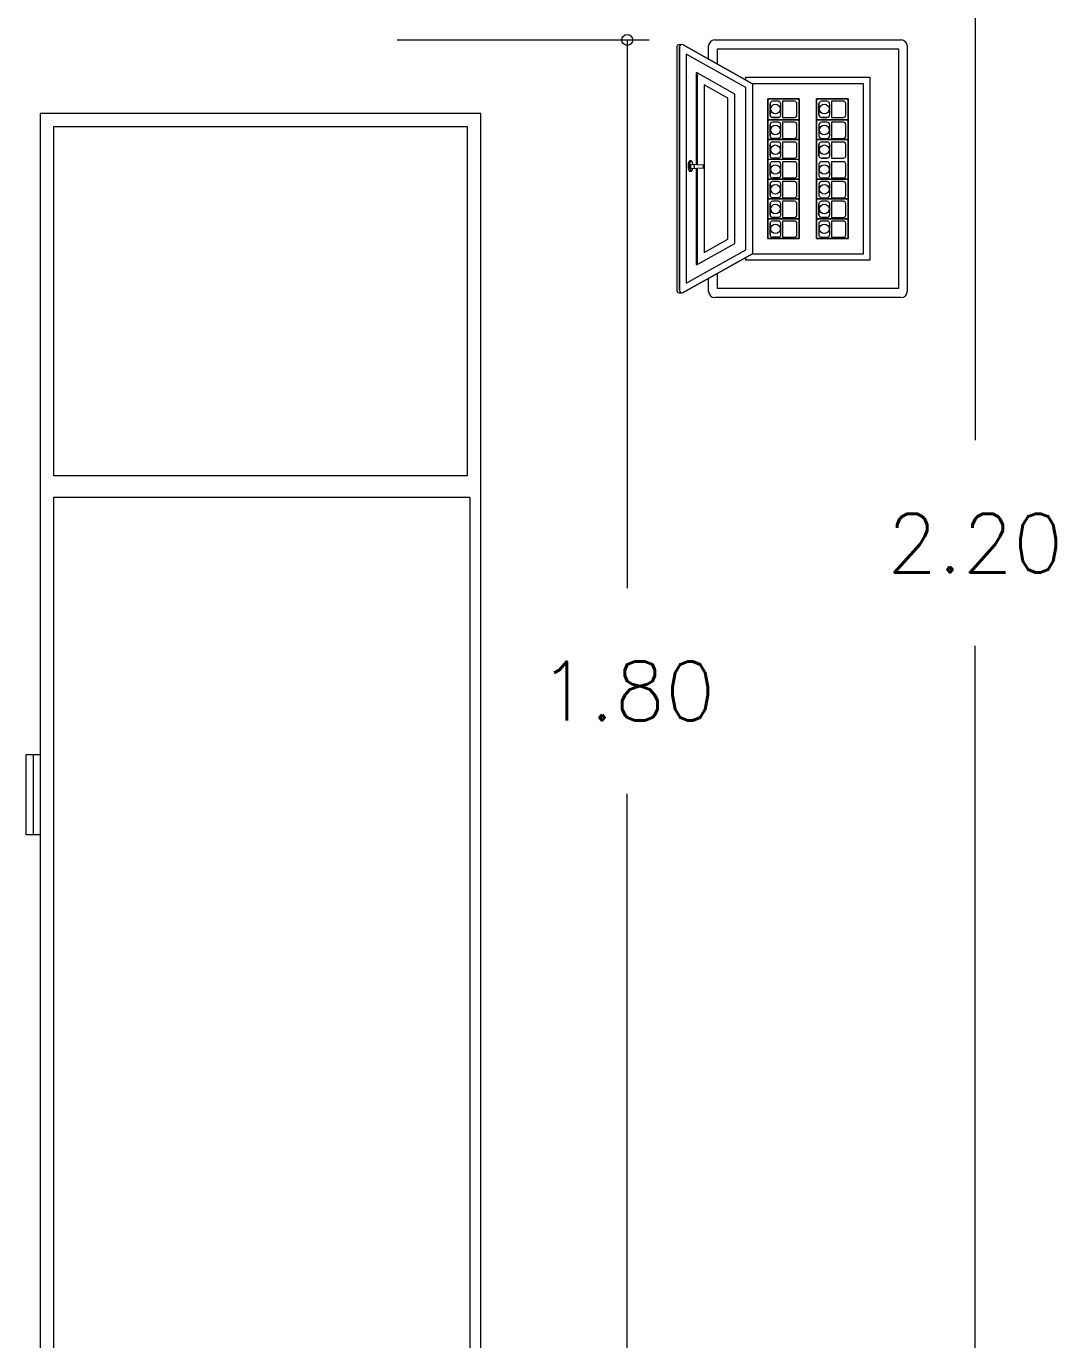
# Model space of a CAD drawing. Header units: inches. Extents: x 1693 to 10990, y 1878 to 5055.
# Drawn here: x 1793.97 to 1815.26, y 2195.46 to 2222.64 of the extents above; entities that cross this region are included whole.
import ezdxf

# ---------------------------------------------------------------- set-up
doc = ezdxf.new("R2010")
doc.units = ezdxf.units.IN
doc.layers.add('DETALLE2', color=1, linetype='Continuous', lineweight=5)
doc.layers.add('textura de materiales', color=8, linetype='Continuous', lineweight=9)
doc.styles.add('Romans', font='romans.shx')

# ---------------------------------------------------------------- blocks, each defined once
blk = doc.blocks.new('_Small')
at = {"color": 0, "linetype": 'ByBlock', "lineweight": -2}
blk.add_circle((0, 0), 0.25, dxfattribs=at)
blk = doc.blocks.new('_Origin')
at = {"color": 0, "linetype": 'ByBlock', "lineweight": -2}
blk.add_line((0, 0), (-1, 0), dxfattribs=at)
blk.add_circle((0, 0), 0.5, dxfattribs=at)

msp = doc.modelspace()

# ---------------------------------------------------------------- linework, layer by layer
at = {"color": 6, "lineweight": 5}
for p, q in [((1813.596, 2228.428), (1813.596, 2214.072)), ((1806.402, 2222.356), (1806.402, 2211.011)), ((1813.596, 2195.461), (1813.596, 2209.818)), ((1806.402, 2195.461), (1806.402, 2206.757))]:
    msp.add_line(p, q, dxfattribs=at)
at = {"color": 3, "lineweight": 5}
msp.add_line((1801.641, 2222.356), (1806.858, 2222.356), dxfattribs=at)
at = {"layer": 'DETALLE2'}
for p, q in [((1807.477, 2222.26), (1807.524, 2222.26)), ((1808.991, 2221.45), (1807.556, 2222.254)), ((1807.556, 2222.254), (1808.991, 2221.45)), ((1808.21, 2222.356), (1812.067, 2222.356)), ((1807.427, 2222.21), (1807.427, 2217.172)), ((1807.481, 2222.21), (1807.481, 2217.172)), ((1807.481, 2217.172), (1807.481, 2222.21)), ((1807.618, 2222.063), (1807.618, 2217.32)), ((1808.854, 2221.37), (1807.618, 2222.063)), ((1808.085, 2221.957), (1808.085, 2222.231)), ((1808.269, 2221.854), (1808.269, 2222.172)), ((1808.269, 2222.172), (1812.008, 2222.172)), ((1812.008, 2222.172), (1812.008, 2217.21)), ((1812.192, 2222.231), (1812.192, 2217.151)), ((1807.845, 2221.674), (1807.83, 2221.674)), ((1807.83, 2221.674), (1807.83, 2219.77)), ((1807.845, 2221.674), (1807.845, 2219.769)), ((1808.627, 2221.236), (1807.845, 2221.674)), ((1807.99, 2221.427), (1807.99, 2217.955)), ((1808.482, 2221.151), (1807.99, 2221.427)), ((1808.854, 2221.526), (1808.854, 2221.586)), ((1808.854, 2221.586), (1811.422, 2221.586)), ((1811.286, 2221.45), (1808.991, 2221.45)), ((1808.991, 2221.45), (1808.991, 2217.932)), ((1811.286, 2217.932), (1811.286, 2221.45)), ((1811.422, 2221.586), (1811.422, 2217.796)), ((1808.482, 2218.231), (1808.482, 2221.151)), ((1808.627, 2218.146), (1808.627, 2221.236)), ((1808.854, 2218.012), (1808.854, 2221.37)), ((1809.306, 2218.248), (1809.306, 2221.134)), ((1809.306, 2218.248), (1809.306, 2221.134)), ((1809.306, 2221.134), (1809.959, 2221.134)), ((1809.959, 2221.134), (1809.306, 2221.134)), ((1809.306, 2221.134), (1809.306, 2220.701)), ((1809.959, 2221.134), (1809.306, 2221.134)), ((1809.306, 2221.134), (1809.306, 2220.292)), ((1809.356, 2220.801), (1809.356, 2221.035)), ((1809.356, 2221.035), (1809.356, 2220.801)), ((1809.527, 2221.085), (1809.406, 2221.085)), ((1809.577, 2220.801), (1809.577, 2221.035)), ((1809.86, 2221.085), (1809.614, 2221.085)), ((1809.614, 2221.085), (1809.614, 2220.751)), ((1809.91, 2220.801), (1809.91, 2221.035)), ((1809.959, 2221.134), (1809.959, 2218.248)), ((1809.959, 2218.248), (1809.959, 2221.134)), ((1809.959, 2220.701), (1809.959, 2221.134)), ((1810.317, 2221.134), (1810.97, 2221.134)), ((1810.317, 2218.248), (1810.317, 2221.134)), ((1810.317, 2221.134), (1810.317, 2220.701)), ((1810.97, 2221.134), (1810.317, 2221.134)), ((1810.367, 2221.035), (1810.367, 2220.801)), ((1810.367, 2220.801), (1810.367, 2221.035)), ((1810.538, 2221.085), (1810.417, 2221.085)), ((1810.588, 2220.801), (1810.588, 2221.035)), ((1810.871, 2221.085), (1810.625, 2221.085)), ((1810.625, 2221.085), (1810.625, 2220.751)), ((1810.921, 2220.801), (1810.921, 2221.035)), ((1810.97, 2221.134), (1810.97, 2218.248)), ((1810.97, 2220.701), (1810.97, 2221.134)), ((1809.306, 2220.701), (1809.959, 2220.701)), ((1809.306, 2220.701), (1809.306, 2218.248)), ((1809.959, 2220.701), (1809.306, 2220.701)), ((1809.306, 2220.701), (1809.959, 2220.701)), ((1809.356, 2220.602), (1809.356, 2220.368)), ((1809.356, 2220.368), (1809.356, 2220.602)), ((1809.406, 2220.751), (1809.527, 2220.751)), ((1809.527, 2220.751), (1809.406, 2220.751)), ((1809.527, 2220.652), (1809.406, 2220.652)), ((1809.577, 2220.368), (1809.577, 2220.602)), ((1809.614, 2220.751), (1809.86, 2220.751)), ((1809.86, 2220.652), (1809.614, 2220.652)), ((1809.614, 2220.652), (1809.614, 2220.318)), ((1809.91, 2220.368), (1809.91, 2220.602)), ((1809.959, 2220.292), (1809.959, 2220.701)), ((1810.317, 2220.701), (1810.97, 2220.701)), ((1810.317, 2220.701), (1810.97, 2220.701)), ((1810.97, 2220.701), (1810.317, 2220.701)), ((1810.317, 2220.701), (1810.317, 2220.292)), ((1810.367, 2220.602), (1810.367, 2220.368)), ((1810.367, 2220.602), (1810.367, 2220.368)), ((1810.417, 2220.751), (1810.538, 2220.751)), ((1810.538, 2220.751), (1810.417, 2220.751)), ((1810.538, 2220.652), (1810.417, 2220.652)), ((1810.588, 2220.368), (1810.588, 2220.602)), ((1810.625, 2220.751), (1810.871, 2220.751)), ((1810.871, 2220.652), (1810.625, 2220.652)), ((1810.625, 2220.652), (1810.625, 2220.318)), ((1810.921, 2220.368), (1810.921, 2220.602)), ((1810.97, 2220.292), (1810.97, 2220.701)), ((1809.306, 2220.292), (1809.306, 2219.884)), ((1809.959, 2220.292), (1809.306, 2220.292)), ((1809.306, 2220.292), (1809.959, 2220.292)), ((1809.306, 2220.292), (1809.959, 2220.292)), ((1809.356, 2220.193), (1809.356, 2219.959)), ((1809.356, 2219.959), (1809.356, 2220.193)), ((1809.406, 2220.318), (1809.527, 2220.318)), ((1809.527, 2220.318), (1809.406, 2220.318)), ((1809.527, 2220.243), (1809.406, 2220.243)), ((1809.577, 2219.959), (1809.577, 2220.193)), ((1809.614, 2220.318), (1809.86, 2220.318)), ((1809.86, 2220.243), (1809.614, 2220.243)), ((1809.614, 2220.243), (1809.614, 2219.909)), ((1809.91, 2219.959), (1809.91, 2220.193)), ((1809.959, 2219.884), (1809.959, 2220.292)), ((1809.959, 2220.292), (1809.959, 2219.884)), ((1810.97, 2220.292), (1810.317, 2220.292)), ((1810.317, 2220.292), (1810.317, 2219.884)), ((1810.97, 2220.292), (1810.317, 2220.292)), ((1810.97, 2220.292), (1810.317, 2220.292)), ((1810.317, 2220.292), (1810.97, 2220.292)), ((1810.367, 2219.959), (1810.367, 2220.193)), ((1810.367, 2220.193), (1810.367, 2219.959)), ((1810.417, 2220.318), (1810.538, 2220.318)), ((1810.417, 2220.318), (1810.538, 2220.318)), ((1810.538, 2220.243), (1810.417, 2220.243)), ((1810.588, 2219.959), (1810.588, 2220.193)), ((1810.625, 2220.318), (1810.871, 2220.318)), ((1810.871, 2220.243), (1810.625, 2220.243)), ((1810.625, 2220.243), (1810.625, 2219.909)), ((1810.921, 2219.959), (1810.921, 2220.193)), ((1810.97, 2219.884), (1810.97, 2220.292)), ((1809.959, 2219.884), (1809.306, 2219.884)), ((1809.959, 2219.884), (1809.306, 2219.884)), ((1809.306, 2219.884), (1809.306, 2219.475)), ((1809.406, 2219.909), (1809.527, 2219.909)), ((1809.527, 2219.909), (1809.406, 2219.909)), ((1809.527, 2219.834), (1809.406, 2219.834)), ((1809.614, 2219.909), (1809.86, 2219.909)), ((1809.86, 2219.834), (1809.614, 2219.834)), ((1809.614, 2219.834), (1809.614, 2219.5)), ((1809.959, 2219.475), (1809.959, 2219.884)), ((1810.317, 2219.884), (1810.317, 2219.475)), ((1810.417, 2219.909), (1810.538, 2219.909)), ((1810.538, 2219.909), (1810.417, 2219.909)), ((1810.538, 2219.834), (1810.417, 2219.834)), ((1810.625, 2219.909), (1810.871, 2219.909)), ((1810.871, 2219.834), (1810.625, 2219.834)), ((1810.625, 2219.834), (1810.625, 2219.5)), ((1810.97, 2219.475), (1810.97, 2219.884)), ((1807.977, 2219.763), (1807.719, 2219.776)), ((1807.719, 2219.696), (1807.977, 2219.709)), ((1807.83, 2219.702), (1807.83, 2217.708)), ((1807.845, 2219.702), (1807.845, 2217.708)), ((1807.977, 2219.709), (1807.977, 2219.763)), ((1809.356, 2219.784), (1809.356, 2219.55)), ((1809.356, 2219.55), (1809.356, 2219.784)), ((1809.577, 2219.55), (1809.577, 2219.784)), ((1809.91, 2219.55), (1809.91, 2219.784)), ((1810.367, 2219.784), (1810.367, 2219.55)), ((1810.367, 2219.784), (1810.367, 2219.55)), ((1810.588, 2219.55), (1810.588, 2219.784)), ((1810.921, 2219.55), (1810.921, 2219.784)), ((1809.306, 2219.475), (1809.959, 2219.475)), ((1809.306, 2219.475), (1809.306, 2219.066)), ((1809.959, 2219.475), (1809.306, 2219.475)), ((1809.356, 2219.375), (1809.356, 2219.141)), ((1809.356, 2219.141), (1809.356, 2219.375)), ((1809.406, 2219.5), (1809.527, 2219.5)), ((1809.527, 2219.5), (1809.406, 2219.5)), ((1809.527, 2219.425), (1809.406, 2219.425)), ((1809.577, 2219.141), (1809.577, 2219.375)), ((1809.614, 2219.5), (1809.86, 2219.5)), ((1809.86, 2219.425), (1809.614, 2219.425)), ((1809.614, 2219.425), (1809.614, 2219.091)), ((1809.91, 2219.141), (1809.91, 2219.375)), ((1809.959, 2219.066), (1809.959, 2219.475)), ((1810.97, 2219.475), (1810.317, 2219.475)), ((1810.317, 2219.475), (1810.97, 2219.475)), ((1810.97, 2219.475), (1810.317, 2219.475)), ((1810.317, 2219.475), (1810.317, 2219.066)), ((1810.367, 2219.375), (1810.367, 2219.141)), ((1810.367, 2219.375), (1810.367, 2219.141)), ((1810.417, 2219.5), (1810.538, 2219.5)), ((1810.417, 2219.5), (1810.538, 2219.5)), ((1810.538, 2219.425), (1810.417, 2219.425)), ((1810.588, 2219.141), (1810.588, 2219.375)), ((1810.625, 2219.5), (1810.871, 2219.5)), ((1810.871, 2219.425), (1810.625, 2219.425)), ((1810.625, 2219.425), (1810.625, 2219.091)), ((1810.921, 2219.141), (1810.921, 2219.375)), ((1810.97, 2219.066), (1810.97, 2219.475)), ((1809.959, 2219.066), (1809.306, 2219.066)), ((1809.959, 2219.066), (1809.306, 2219.066)), ((1809.306, 2219.066), (1809.306, 2218.657)), ((1809.306, 2219.066), (1809.959, 2219.066)), ((1809.406, 2219.091), (1809.527, 2219.091)), ((1809.527, 2219.091), (1809.406, 2219.091)), ((1809.527, 2219.016), (1809.406, 2219.016)), ((1809.614, 2219.091), (1809.86, 2219.091)), ((1809.86, 2219.016), (1809.614, 2219.016)), ((1809.614, 2219.016), (1809.614, 2218.682)), ((1809.959, 2218.657), (1809.959, 2219.066)), ((1810.97, 2219.066), (1810.317, 2219.066)), ((1810.317, 2218.657), (1810.317, 2219.066)), ((1810.317, 2219.066), (1810.317, 2218.248)), ((1810.97, 2219.066), (1810.317, 2219.066)), ((1810.317, 2219.066), (1810.97, 2219.066)), ((1810.417, 2219.091), (1810.538, 2219.091)), ((1810.417, 2219.091), (1810.538, 2219.091)), ((1810.538, 2219.016), (1810.417, 2219.016)), ((1810.625, 2219.091), (1810.871, 2219.091)), ((1810.871, 2219.016), (1810.625, 2219.016)), ((1810.625, 2219.016), (1810.625, 2218.682)), ((1810.97, 2218.657), (1810.97, 2219.066)), ((1809.356, 2218.966), (1809.356, 2218.732)), ((1809.356, 2218.732), (1809.356, 2218.966)), ((1809.577, 2218.732), (1809.577, 2218.966)), ((1809.91, 2218.732), (1809.91, 2218.966)), ((1810.367, 2218.732), (1810.367, 2218.966)), ((1810.367, 2218.966), (1810.367, 2218.732)), ((1810.588, 2218.732), (1810.588, 2218.966)), ((1810.921, 2218.732), (1810.921, 2218.966)), ((1809.959, 2218.657), (1809.306, 2218.657)), ((1809.306, 2218.657), (1809.959, 2218.657)), ((1809.959, 2218.657), (1809.306, 2218.657)), ((1809.306, 2218.657), (1809.306, 2218.248)), ((1809.356, 2218.557), (1809.356, 2218.323)), ((1809.356, 2218.323), (1809.356, 2218.557)), ((1809.406, 2218.682), (1809.527, 2218.682)), ((1809.527, 2218.682), (1809.406, 2218.682)), ((1809.527, 2218.607), (1809.406, 2218.607)), ((1809.577, 2218.323), (1809.577, 2218.557)), ((1809.614, 2218.682), (1809.86, 2218.682)), ((1809.86, 2218.607), (1809.614, 2218.607)), ((1809.614, 2218.607), (1809.614, 2218.273)), ((1809.91, 2218.323), (1809.91, 2218.557)), ((1809.959, 2218.248), (1809.959, 2218.657)), ((1810.97, 2218.657), (1810.317, 2218.657)), ((1810.317, 2218.657), (1810.97, 2218.657)), ((1810.97, 2218.657), (1810.317, 2218.657)), ((1810.367, 2218.557), (1810.367, 2218.323)), ((1810.367, 2218.557), (1810.367, 2218.323)), ((1810.417, 2218.682), (1810.538, 2218.682)), ((1810.538, 2218.682), (1810.417, 2218.682)), ((1810.538, 2218.607), (1810.417, 2218.607)), ((1810.588, 2218.323), (1810.588, 2218.557)), ((1810.625, 2218.682), (1810.871, 2218.682)), ((1810.871, 2218.607), (1810.625, 2218.607)), ((1810.625, 2218.607), (1810.625, 2218.273)), ((1810.921, 2218.323), (1810.921, 2218.557)), ((1810.97, 2218.248), (1810.97, 2218.657)), ((1807.99, 2217.955), (1808.482, 2218.231)), ((1809.959, 2218.248), (1809.306, 2218.248)), ((1809.306, 2218.248), (1809.959, 2218.248)), ((1809.406, 2218.273), (1809.527, 2218.273)), ((1809.527, 2218.273), (1809.406, 2218.273)), ((1809.614, 2218.273), (1809.86, 2218.273)), ((1810.97, 2218.248), (1810.317, 2218.248)), ((1810.317, 2218.248), (1810.97, 2218.248)), ((1810.417, 2218.273), (1810.538, 2218.273)), ((1810.417, 2218.273), (1810.538, 2218.273)), ((1810.625, 2218.273), (1810.871, 2218.273)), ((1808.991, 2217.932), (1807.556, 2217.128)), ((1807.556, 2217.128), (1808.991, 2217.932)), ((1807.618, 2217.32), (1808.854, 2218.012)), ((1807.845, 2217.708), (1808.627, 2218.146)), ((1808.991, 2217.932), (1811.286, 2217.932)), ((1807.83, 2217.708), (1807.845, 2217.708)), ((1808.854, 2217.796), (1808.854, 2217.856)), ((1811.422, 2217.796), (1808.854, 2217.796)), ((1808.085, 2217.151), (1808.085, 2217.425)), ((1808.269, 2217.21), (1808.269, 2217.528)), ((1807.477, 2217.122), (1807.531, 2217.122)), ((1812.008, 2217.21), (1808.269, 2217.21)), ((1812.067, 2217.026), (1808.21, 2217.026))]:
    msp.add_line(p, q, dxfattribs=at)
for centre in [(1809.467, 2220.925), (1810.478, 2220.925), (1809.467, 2220.492), (1810.478, 2220.492), (1809.467, 2220.083), (1810.478, 2220.083), (1809.467, 2219.674), (1810.478, 2219.674), (1809.467, 2219.265), (1810.478, 2219.265), (1809.467, 2218.856), (1810.478, 2218.856), (1809.467, 2218.447), (1810.478, 2218.447)]:
    msp.add_circle(centre, 0.0988, dxfattribs=at)
for centre, radius, start, end in [((1807.477, 2222.21), 0.0499, 88.8792, 180), ((1807.531, 2222.21), 0.0499, 60.7405, 180), ((1807.531, 2222.21), 0.0499, 60.7405, 180), ((1808.21, 2222.231), 0.125, 90, 180), ((1812.067, 2222.231), 0.125, 360, 90), ((1809.406, 2221.035), 0.0499, 90, 180), ((1809.406, 2221.035), 0.0499, 90, 180), ((1809.527, 2221.035), 0.0499, 360, 90), ((1809.86, 2221.035), 0.0499, 360, 90), ((1810.417, 2221.035), 0.0499, 90, 180), ((1810.417, 2221.035), 0.0499, 90, 180), ((1810.538, 2221.035), 0.0499, 0, 90), ((1810.871, 2221.035), 0.0499, 360, 90), ((1809.406, 2220.801), 0.0499, 180, 270), ((1809.406, 2220.801), 0.0499, 180, 270), ((1809.406, 2220.602), 0.0499, 90, 180), ((1809.406, 2220.602), 0.0499, 90, 180), ((1809.527, 2220.801), 0.0499, 270, 0), ((1809.527, 2220.602), 0.0499, 360, 90), ((1809.86, 2220.801), 0.0499, 270, 0), ((1809.86, 2220.602), 0.0499, 360, 90), ((1810.417, 2220.801), 0.0499, 180, 270), ((1810.417, 2220.801), 0.0499, 180, 270), ((1810.417, 2220.602), 0.0499, 90, 180), ((1810.417, 2220.602), 0.0499, 90, 180), ((1810.538, 2220.801), 0.0499, 270, 0), ((1810.538, 2220.602), 0.0499, 360, 90), ((1810.871, 2220.801), 0.0499, 270, 360), ((1810.871, 2220.602), 0.0499, 360, 90), ((1809.406, 2220.368), 0.0499, 180, 270), ((1809.406, 2220.368), 0.0499, 180, 270), ((1809.527, 2220.368), 0.0499, 270, 0), ((1809.86, 2220.368), 0.0499, 270, 0), ((1810.417, 2220.368), 0.0499, 180, 270), ((1810.417, 2220.368), 0.0499, 180, 270), ((1810.538, 2220.368), 0.0499, 270, 360), ((1810.871, 2220.368), 0.0499, 270, 360), ((1809.406, 2220.193), 0.0499, 90, 180), ((1809.406, 2220.193), 0.0499, 90, 180), ((1809.527, 2220.193), 0.0499, 0, 90), ((1809.86, 2220.193), 0.0499, 0, 90), ((1810.417, 2220.193), 0.0499, 90, 180), ((1810.417, 2220.193), 0.0499, 90, 180), ((1810.538, 2220.193), 0.0499, 0, 90), ((1810.871, 2220.193), 0.0499, 0, 90), ((1809.406, 2219.959), 0.0499, 180, 270), ((1809.406, 2219.959), 0.0499, 180, 270), ((1809.406, 2219.784), 0.0499, 90, 180), ((1809.406, 2219.784), 0.0499, 90, 180), ((1809.527, 2219.959), 0.0499, 270, 0), ((1809.527, 2219.784), 0.0499, 0, 90), ((1809.86, 2219.959), 0.0499, 270, 0), ((1809.86, 2219.784), 0.0499, 0, 90), ((1810.417, 2219.959), 0.0499, 180, 270), ((1810.417, 2219.959), 0.0499, 180, 270), ((1810.417, 2219.784), 0.0499, 90, 180), ((1810.417, 2219.784), 0.0499, 90, 180), ((1810.538, 2219.959), 0.0499, 270, 0), ((1810.538, 2219.784), 0.0499, 0, 90), ((1810.871, 2219.959), 0.0499, 270, 360), ((1810.871, 2219.784), 0.0499, 0, 90), ((1807.797, 2219.736), 0.0872, 152.7249, 207.2751), ((1807.714, 2219.729), 0.0783, 337.6397, 33.8534), ((1809.406, 2219.55), 0.0499, 180, 270), ((1809.406, 2219.55), 0.0499, 180, 270), ((1809.527, 2219.55), 0.0499, 270, 0), ((1809.86, 2219.55), 0.0499, 270, 0), ((1810.417, 2219.55), 0.0499, 180, 270), ((1810.417, 2219.55), 0.0499, 180, 270), ((1810.538, 2219.55), 0.0499, 270, 0), ((1810.871, 2219.55), 0.0499, 270, 360), ((1809.406, 2219.375), 0.0499, 90, 180), ((1809.406, 2219.375), 0.0499, 90, 180), ((1809.527, 2219.375), 0.0499, 0, 90), ((1809.86, 2219.375), 0.0499, 0, 90), ((1810.417, 2219.375), 0.0499, 90, 180), ((1810.417, 2219.375), 0.0499, 90, 180), ((1810.538, 2219.375), 0.0499, 0, 90), ((1810.871, 2219.375), 0.0499, 0, 90), ((1809.406, 2219.141), 0.0499, 180, 270), ((1809.406, 2219.141), 0.0499, 180, 270), ((1809.406, 2218.966), 0.0499, 90, 180), ((1809.406, 2218.966), 0.0499, 90, 180), ((1809.527, 2219.141), 0.0499, 270, 0), ((1809.527, 2218.966), 0.0499, 0, 90), ((1809.86, 2219.141), 0.0499, 270, 0), ((1809.86, 2218.966), 0.0499, 360, 90), ((1810.417, 2219.141), 0.0499, 180, 270), ((1810.417, 2219.141), 0.0499, 180, 270), ((1810.417, 2218.966), 0.0499, 90, 180), ((1810.417, 2218.966), 0.0499, 90, 180), ((1810.538, 2219.141), 0.0499, 270, 0), ((1810.538, 2218.966), 0.0499, 360, 90), ((1810.871, 2219.141), 0.0499, 270, 360), ((1810.871, 2218.966), 0.0499, 360, 90), ((1809.406, 2218.732), 0.0499, 180, 270), ((1809.406, 2218.732), 0.0499, 180, 270), ((1809.527, 2218.732), 0.0499, 270, 0), ((1809.86, 2218.732), 0.0499, 270, 0), ((1810.417, 2218.732), 0.0499, 180, 270), ((1810.417, 2218.732), 0.0499, 180, 270), ((1810.538, 2218.732), 0.0499, 270, 0), ((1810.871, 2218.732), 0.0499, 270, 360), ((1809.406, 2218.557), 0.0499, 90, 180), ((1809.406, 2218.557), 0.0499, 90, 180), ((1809.527, 2218.557), 0.0499, 0, 90), ((1809.86, 2218.557), 0.0499, 0, 90), ((1810.417, 2218.557), 0.0499, 90, 180), ((1810.417, 2218.557), 0.0499, 90, 180), ((1810.538, 2218.557), 0.0499, 0, 90), ((1810.871, 2218.557), 0.0499, 0, 90), ((1809.406, 2218.323), 0.0499, 180, 270), ((1809.406, 2218.323), 0.0499, 180, 270), ((1809.527, 2218.323), 0.0499, 270, 0), ((1809.86, 2218.323), 0.0499, 270, 0), ((1810.417, 2218.323), 0.0499, 180, 270), ((1810.417, 2218.323), 0.0499, 180, 270), ((1810.538, 2218.323), 0.0499, 270, 360), ((1810.871, 2218.323), 0.0499, 270, 360), ((1807.477, 2217.172), 0.0499, 180, 270), ((1807.531, 2217.172), 0.0499, 180, 299.2595), ((1807.531, 2217.172), 0.0499, 180, 299.2595), ((1808.21, 2217.151), 0.125, 180, 270), ((1812.067, 2217.151), 0.125, 270, 360)]:
    msp.add_arc(centre, radius, start, end, dxfattribs=at)
msp.add_ellipse((1807.725, 2219.745), major_axis=(0, 0.106), ratio=0.356645, start_param=-1.293194, end_param=4.254739, dxfattribs=at)
msp.add_rational_spline([(1807.698, 2219.851), (1807.676, 2219.851), (1807.665, 2219.798), (1807.654, 2219.745), (1807.665, 2219.692), (1807.676, 2219.639), (1807.698, 2219.639)], [1, 0.866016299008, 1, 0.866016299008, 1, 0.866016299008, 1], degree=2, knots=[1, 1, 1, 2.047234, 2.047234, 3.094468, 3.094468, 4.141702, 4.141702, 4.141702], dxfattribs=at)
for points in [[(1807.725, 2219.851), (1807.712, 2219.851), (1807.698, 2219.851)], [(1807.698, 2219.639), (1807.711, 2219.639), (1807.725, 2219.639)]]:
    msp.add_open_spline(points, degree=2, dxfattribs=at)
at = {"layer": 'textura de materiales', "color": 5}
for p, q in [((1794.258, 2220.832), (1794.258, 2195.006)), ((1803.373, 2220.832), (1794.258, 2220.832)), ((1803.373, 2195.006), (1803.373, 2220.832))]:
    msp.add_line(p, q, dxfattribs=at)
at = {"layer": 'textura de materiales', "color": 5, "ltscale": 5}
for p, q in [((1794.541, 2220.563), (1803.09, 2220.563)), ((1794.541, 2213.338), (1794.541, 2220.563)), ((1803.09, 2220.563), (1803.09, 2213.338)), ((1803.09, 2213.338), (1794.541, 2213.338)), ((1794.541, 2212.895), (1803.146, 2212.895)), ((1794.541, 2195.25), (1794.541, 2212.895)), ((1803.146, 2212.895), (1803.146, 2195.25)), ((1793.974, 2207.57), (1794.258, 2207.57)), ((1793.974, 2205.908), (1793.974, 2207.57)), ((1794.116, 2207.57), (1794.116, 2205.908)), ((1794.258, 2207.57), (1794.258, 2205.908)), ((1794.258, 2205.908), (1793.974, 2205.908))]:
    msp.add_line(p, q, dxfattribs=at)

# ---------------------------------------------------------------- block references
at = {"color": 6, "lineweight": 5, "xscale": 0.4557647410608597, "yscale": 0.4557647410608597, "zscale": 0.4557647410608597}
for name, p, rotation in [('_Small', (1806.402, 2222.356), 90), ('_Origin', (1806.402, 2195.006), 270), ('_Origin', (1813.596, 2195.006), 270)]:
    msp.add_blockref(name, p, dxfattribs=dict(at, rotation=rotation))

# ---------------------------------------------------------------- texts
at = {"color": 3, "char_height": 1.2154, "attachment_point": 5, "style": 'Romans'}
for s, insert in [('\\A1;2.20', (1813.596, 2211.945)), ('\\A1;1.80', (1806.402, 2208.884))]:
    msp.add_mtext(s, dxfattribs=dict(at, insert=insert))

doc.saveas('drawing.dxf')
